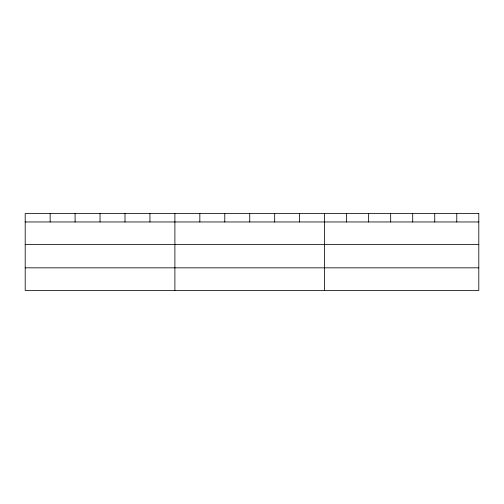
<?xml version="1.0" encoding="UTF-8"?>
<svg xmlns="http://www.w3.org/2000/svg" width="504" height="504" viewBox="0 0 504 504"><rect width="100%" height="100%" fill="white"/><g stroke="black" fill="none" stroke-linecap="round" stroke-linejoin="round"><path stroke-width="0.76" d="M25.2 221.962L478.8 221.962M25.2 244.56L478.8 244.56M25.2 267.838L478.8 267.838M456.769 213.564L456.769 221.962M434.738 213.564L434.738 221.962M412.707 213.564L412.707 221.962M390.669 213.564L390.669 221.962M368.638 213.564L368.638 221.962M346.607 213.564L346.607 221.962M324.576 213.564L324.576 290.436M299.628 213.564L299.628 221.962M274.68 213.564L274.68 221.962M249.732 213.564L249.732 221.962M224.784 213.564L224.784 221.962M199.836 213.564L199.836 221.962M174.888 213.564L174.888 290.436M149.94 213.564L149.94 221.962M124.992 213.564L124.992 221.962M100.044 213.564L100.044 221.962M75.096 213.564L75.096 221.962M50.148 213.564L50.148 221.962M478.8 213.564L25.2 213.564L25.2 290.436L478.8 290.436L478.8 213.564"/></g></svg>
